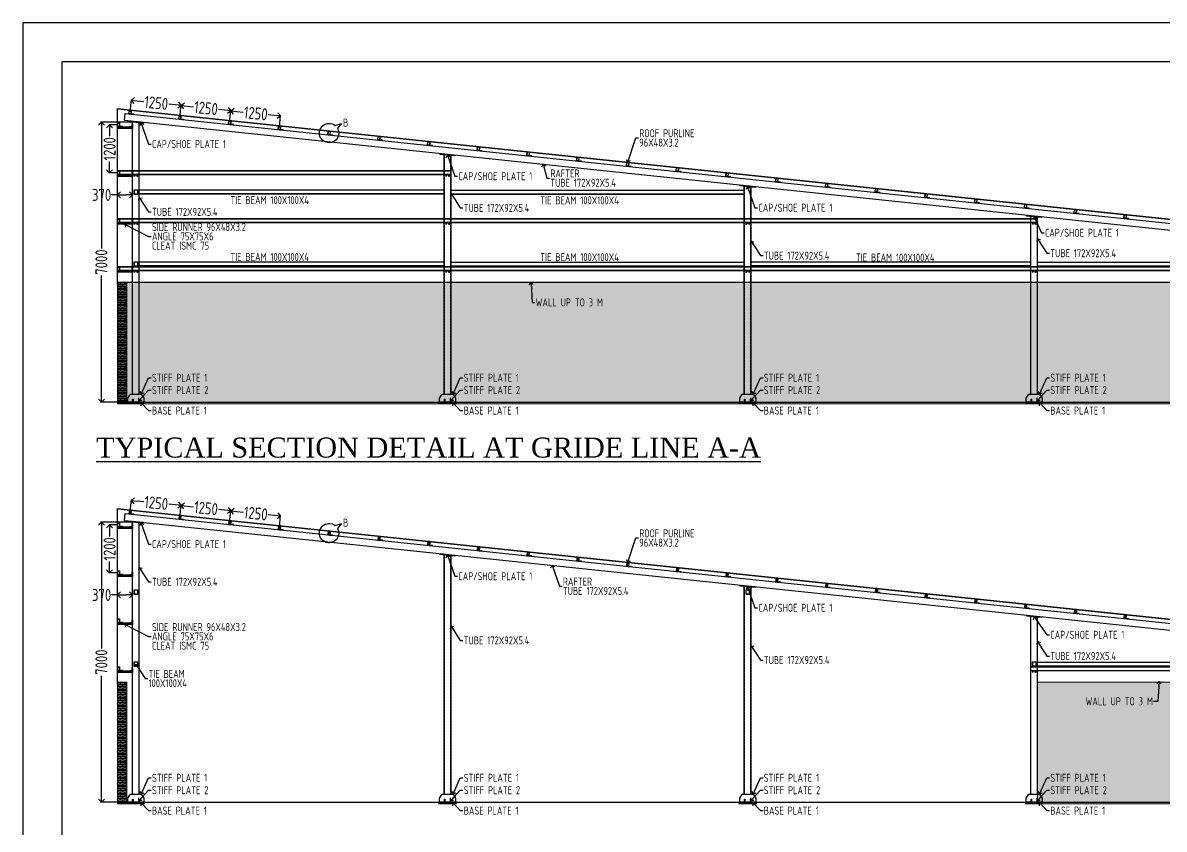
# Model space of a CAD drawing. Header units: millimetres. Extents: x 3470347 to 5996549, y -3470518 to 17149644.
# Drawn here: x 4440665 to 4469188, y 6965692 to 6985853 of the extents above; entities that cross this region are included whole.
import ezdxf

# ---------------------------------------------------------------- set-up
doc = ezdxf.new("R2010")
doc.units = ezdxf.units.MM
doc.header["$MEASUREMENT"] = 0
doc.header["$PDMODE"] = 35
doc.header["$PDSIZE"] = -5
doc.linetypes.add('DASHED2', pattern=[0.375, 0.25, -0.125])
doc.layers.get('0').update_dxf_attribs({"linetype": 'CONTINUOUS', "lineweight": 25})
doc.layers.get('DEFPOINTS').update_dxf_attribs({"linetype": 'CONTINUOUS', "lineweight": 25})
doc.layers.add('BOLT', color=1, linetype='CONTINUOUS')
for name, color, linetype, lineweight in [('channnel', 2, 'CONTINUOUS', 15), ('rRCC 1', 3, 'CONTINUOUS', 25), ('SHEET', 7, 'CONTINUOUS', 15)]:
    doc.layers.add(name, color=color, linetype=linetype, lineweight=lineweight)
doc.styles.add('Arial', font='arial.ttf', dxfattribs={"height": 0.2})
doc.styles.add('DIM', font='geniso.shx', dxfattribs={"width": 0.85})
doc.dimstyles.new('ST-100', dxfattribs={"dimscale": 100, "dimtxt": 7, "dimasz": 5, "dimexe": 0.18, "dimexo": 0.0625, "dimgap": 0.2, "dimtad": 0, "dimdec": 0, "dimzin": 0, "dimdsep": 46, "dimtxsty": 'DIM', "dimblk": 'OPEN90', "dimcen": 0.09, "dimclrd": 256, "dimclrt": 7, "dimadec": 0, "dimazin": 0, "dimtfac": 1, "dimtdec": 0, "dimtofl": 0, "dimtmove": 0, "dimatfit": 3, "dimldrblk": 'OPEN90', "dimfxl": 1, "dimtolj": 1, "dimtzin": 0, "dimlwd": -1, "dimarcsym": 0})

# ---------------------------------------------------------------- blocks, each defined once
blk = doc.blocks.new('_Open90')
at = {"color": 0, "linetype": 'ByBlock', "lineweight": -2}
for p, q in [((0, 0), (-1, 0)), ((-0.5, 0.5), (0, 0)), ((0, 0), (-0.5, -0.5))]:
    blk.add_line(p, q, dxfattribs=at)
blk = doc.blocks.new('*D368')
at = {"layer": 'BOLT', "color": 0, "lineweight": -2}
for p, q in [((4443397, 6983371), (4442610, 6983371)), ((4443283, 6976371), (4442610, 6976371))]:
    blk.add_line(p, q, dxfattribs=at)
at = {"layer": 'BOLT'}
for p, q in [((4442628, 6983221), (4442628, 6980210)), ((4442628, 6976521), (4442628, 6979532))]:
    blk.add_line(p, q, dxfattribs=at)
at = {"layer": 'DEFPOINTS', "color": 0}
for p in [(4442628, 6983371), (4443404, 6983371), (4443290, 6976371)]:
    blk.add_point(p, dxfattribs=at)
at = {"layer": 'BOLT', "xscale": 150, "yscale": 150, "zscale": 150}
for p, rotation in [((4442628, 6983371), 90), ((4442628, 6976371), 270)]:
    blk.add_blockref('_Open90', p, dxfattribs=dict(at, rotation=rotation))
at = {"layer": 'BOLT', "color": 7, "insert": (4442628, 6979871), "char_height": 300, "attachment_point": 5, "rotation": 90, "style": 'DIM'}
blk.add_mtext('\\A1;7000', dxfattribs=at)
blk = doc.blocks.new('*U369')
at = {"color": 6}
for points in [[(144, 96), (144, 0), (96, 0), (96, 96)], [(141, 93), (141, 3), (99, 3), (99, 93)]]:
    blk.add_lwpolyline(points, close=True, dxfattribs=at)
at = {"color": 3}
blk.add_lwpolyline([(144, 75), (144, 0), (219, 0), (219, 6), (150, 6), (150, 75)], close=True, dxfattribs=at)
blk = doc.blocks.new('*U370')
at = {"color": 0, "linetype": 'ByBlock', "lineweight": -2, "transparency": 16777216, "rotation": 354.0000000000117}
for p in [(4358247, 6947363), (4359490, 6947233), (4360733, 6947102), (4361976, 6946971), (4363219, 6946841), (4364463, 6946710), (4365706, 6946579), (4366949, 6946449), (4368192, 6946318), (4369435, 6946187), (4370678, 6946057), (4371921, 6945926), (4373165, 6945795), (4374408, 6945665), (4375651, 6945534), (4376894, 6945404), (4378137, 6945273), (4379380, 6945142), (4380624, 6945012), (4381867, 6944881), (4383110, 6944750)]:
    blk.add_blockref('*U369', p, dxfattribs=at)
blk = doc.blocks.new('*D379')
at = {"layer": 'BOLT', "color": 0, "lineweight": -2}
for p, q in [((4443346, 6983628), (4443379, 6983934)), ((4444590, 6983498), (4444622, 6983803))]:
    blk.add_line(p, q, dxfattribs=at)
at = {"layer": 'BOLT'}
for p, q in [((4443526, 6983900), (4443687, 6983883)), ((4444471, 6983801), (4444310, 6983818))]:
    blk.add_line(p, q, dxfattribs=at)
at = {"layer": 'DEFPOINTS', "color": 0}
for p in [(4444620, 6983785), (4443346, 6983622), (4444589, 6983492)]:
    blk.add_point(p, dxfattribs=at)
at = {"layer": 'BOLT', "xscale": 150, "yscale": 150, "zscale": 150}
for p, rotation in [((4443377, 6983916), 173.999999822737), ((4444620, 6983785), 353.9999998227369)]:
    blk.add_blockref('_Open90', p, dxfattribs=dict(at, rotation=rotation))
at = {"layer": 'BOLT', "color": 7, "insert": (4443998, 6983850), "char_height": 300, "attachment_point": 5, "rotation": 354, "style": 'DIM'}
blk.add_mtext('\\A1;1250', dxfattribs=at)
blk = doc.blocks.new('*D380')
at = {"layer": 'BOLT', "color": 0, "lineweight": -2}
for p, q in [((4444590, 6983498), (4444622, 6983803)), ((4445833, 6983366), (4445865, 6983672))]:
    blk.add_line(p, q, dxfattribs=at)
at = {"layer": 'BOLT'}
for p, q in [((4444769, 6983769), (4444930, 6983752)), ((4445714, 6983670), (4445553, 6983687))]:
    blk.add_line(p, q, dxfattribs=at)
at = {"layer": 'DEFPOINTS', "color": 0}
for p in [(4444589, 6983492), (4445863, 6983654), (4445832, 6983359)]:
    blk.add_point(p, dxfattribs=at)
at = {"layer": 'BOLT', "xscale": 150, "yscale": 150, "zscale": 150}
for p, rotation in [((4444620, 6983785), 173.99999982269), ((4445863, 6983654), 353.99999982269)]:
    blk.add_blockref('_Open90', p, dxfattribs=dict(at, rotation=rotation))
at = {"layer": 'BOLT', "color": 7, "insert": (4445241, 6983720), "char_height": 300, "attachment_point": 5, "rotation": 354, "style": 'DIM'}
blk.add_mtext('\\A1;1250', dxfattribs=at)
blk = doc.blocks.new('*D381')
at = {"layer": 'BOLT', "color": 0, "lineweight": -2}
for p, q in [((4445833, 6983366), (4445865, 6983672)), ((4447076, 6983236), (4447108, 6983542))]:
    blk.add_line(p, q, dxfattribs=at)
at = {"layer": 'BOLT'}
for p, q in [((4446012, 6983639), (4446173, 6983622)), ((4446957, 6983539), (4446796, 6983556))]:
    blk.add_line(p, q, dxfattribs=at)
at = {"layer": 'DEFPOINTS', "color": 0}
for p in [(4447106, 6983524), (4445832, 6983359), (4447075, 6983230)]:
    blk.add_point(p, dxfattribs=at)
at = {"layer": 'BOLT', "xscale": 150, "yscale": 150, "zscale": 150}
for p, rotation in [((4445863, 6983654), 173.99999982269), ((4447106, 6983524), 353.99999982269)]:
    blk.add_blockref('_Open90', p, dxfattribs=dict(at, rotation=rotation))
at = {"layer": 'BOLT', "color": 7, "insert": (4446485, 6983589), "char_height": 300, "attachment_point": 5, "rotation": 354, "style": 'DIM'}
blk.add_mtext('\\A1;1250', dxfattribs=at)
blk = doc.blocks.new('SIDE PURLIN')
at = {"color": 6}
for points in [[(-194372, -3997472), (-194372, -3997568), (-194420, -3997568), (-194420, -3997472)], [(-194376, -3997476), (-194376, -3997565), (-194417, -3997565), (-194417, -3997476)]]:
    blk.add_lwpolyline(points, close=True, dxfattribs=at)
at = {"color": 2}
blk.add_lwpolyline([(-194050, -3997568), (-194050, -3997608), (-194420, -3997608), (-194420, -3997568)], close=True, dxfattribs=at)
at = {"color": 3}
for points in [[(-194372, -3997493), (-194372, -3997568), (-194297, -3997568), (-194297, -3997562), (-194366, -3997562), (-194366, -3997493)], [(-194050, -3997493), (-194050, -3997568), (-194125, -3997568), (-194125, -3997562), (-194056, -3997562), (-194056, -3997493)]]:
    blk.add_lwpolyline(points, close=True, dxfattribs=at)
blk = doc.blocks.new('*D385')
at = {"layer": 'BOLT', "color": 0, "lineweight": -2}
for p, q in [((4443397, 6973369), (4442610, 6973369)), ((4443283, 6966369), (4442610, 6966369))]:
    blk.add_line(p, q, dxfattribs=at)
at = {"layer": 'BOLT'}
for p, q in [((4442628, 6973219), (4442628, 6970207)), ((4442628, 6966519), (4442628, 6969530))]:
    blk.add_line(p, q, dxfattribs=at)
at = {"layer": 'DEFPOINTS', "color": 0}
for p in [(4442628, 6973369), (4443404, 6973369), (4443290, 6966369)]:
    blk.add_point(p, dxfattribs=at)
at = {"layer": 'BOLT', "xscale": 150, "yscale": 150, "zscale": 150}
for p, rotation in [((4442628, 6973369), 90), ((4442628, 6966369), 270)]:
    blk.add_blockref('_Open90', p, dxfattribs=dict(at, rotation=rotation))
at = {"layer": 'BOLT', "color": 7, "insert": (4442628, 6969869), "char_height": 300, "attachment_point": 5, "rotation": 90, "style": 'DIM'}
blk.add_mtext('\\A1;7000', dxfattribs=at)
blk = doc.blocks.new('*U384')
at = {"color": 6}
for points in [[(96, 96), (96, 0), (144, 0), (144, 96)], [(99, 93), (99, 3), (141, 3), (141, 93)]]:
    blk.add_lwpolyline(points, close=True, dxfattribs=at)
at = {"color": 3}
blk.add_lwpolyline([(144, 75), (144, 0), (219, 0), (219, 6), (150, 6), (150, 75)], close=True, dxfattribs=at)
blk = doc.blocks.new('*U383')
at = {"color": 0, "linetype": 'ByBlock', "lineweight": -2, "transparency": 16777216, "rotation": 354.0000000000117}
for p in [(4358247, 6947363), (4359490, 6947233), (4360733, 6947102), (4361976, 6946971), (4363219, 6946841), (4364463, 6946710), (4365706, 6946579), (4366949, 6946449), (4368192, 6946318), (4369435, 6946187), (4370678, 6946057), (4371921, 6945926), (4373165, 6945795), (4374408, 6945665), (4375651, 6945534), (4376894, 6945404), (4378137, 6945273), (4379380, 6945142), (4380624, 6945012), (4381867, 6944881), (4383110, 6944750)]:
    blk.add_blockref('*U384', p, dxfattribs=at)
blk = doc.blocks.new('*D386')
at = {"layer": 'BOLT', "color": 0, "lineweight": -2}
for p, q in [((4443347, 6973626), (4443379, 6973931)), ((4444590, 6973495), (4444622, 6973801))]:
    blk.add_line(p, q, dxfattribs=at)
at = {"layer": 'BOLT'}
for p, q in [((4443526, 6973898), (4443687, 6973881)), ((4444471, 6973798), (4444310, 6973815))]:
    blk.add_line(p, q, dxfattribs=at)
at = {"layer": 'DEFPOINTS', "color": 0}
for p in [(4443346, 6973620), (4444620, 6973783), (4444589, 6973489)]:
    blk.add_point(p, dxfattribs=at)
at = {"layer": 'BOLT', "xscale": 150, "yscale": 150, "zscale": 150}
for p, rotation in [((4443377, 6973913), 173.999999822737), ((4444620, 6973783), 353.9999998227369)]:
    blk.add_blockref('_Open90', p, dxfattribs=dict(at, rotation=rotation))
at = {"layer": 'BOLT', "color": 7, "insert": (4443998, 6973848), "char_height": 300, "attachment_point": 5, "rotation": 354, "style": 'DIM'}
blk.add_mtext('\\A1;1250', dxfattribs=at)
blk = doc.blocks.new('*D387')
at = {"layer": 'BOLT', "color": 0, "lineweight": -2}
for p, q in [((4444590, 6973495), (4444622, 6973801)), ((4445833, 6973363), (4445865, 6973670))]:
    blk.add_line(p, q, dxfattribs=at)
at = {"layer": 'BOLT'}
for p, q in [((4444769, 6973767), (4444930, 6973750)), ((4445714, 6973668), (4445553, 6973685))]:
    blk.add_line(p, q, dxfattribs=at)
at = {"layer": 'DEFPOINTS', "color": 0}
for p in [(4445863, 6973652), (4444589, 6973489), (4445832, 6973357)]:
    blk.add_point(p, dxfattribs=at)
at = {"layer": 'BOLT', "xscale": 150, "yscale": 150, "zscale": 150}
for p, rotation in [((4444620, 6973783), 173.99999982269), ((4445863, 6973652), 353.99999982269)]:
    blk.add_blockref('_Open90', p, dxfattribs=dict(at, rotation=rotation))
at = {"layer": 'BOLT', "color": 7, "insert": (4445242, 6973717), "char_height": 300, "attachment_point": 5, "rotation": 354, "style": 'DIM'}
blk.add_mtext('\\A1;1250', dxfattribs=at)
blk = doc.blocks.new('*D388')
at = {"layer": 'BOLT', "color": 0, "lineweight": -2}
for p, q in [((4445833, 6973363), (4445865, 6973670)), ((4447076, 6973234), (4447108, 6973539))]:
    blk.add_line(p, q, dxfattribs=at)
at = {"layer": 'BOLT'}
for p, q in [((4446012, 6973636), (4446173, 6973619)), ((4446957, 6973537), (4446796, 6973554))]:
    blk.add_line(p, q, dxfattribs=at)
at = {"layer": 'DEFPOINTS', "color": 0}
for p in [(4447106, 6973521), (4445832, 6973357), (4447075, 6973228)]:
    blk.add_point(p, dxfattribs=at)
at = {"layer": 'BOLT', "xscale": 150, "yscale": 150, "zscale": 150}
for p, rotation in [((4445863, 6973652), 173.99999982269), ((4447106, 6973521), 353.99999982269)]:
    blk.add_blockref('_Open90', p, dxfattribs=dict(at, rotation=rotation))
at = {"layer": 'BOLT', "color": 7, "insert": (4446485, 6973587), "char_height": 300, "attachment_point": 5, "rotation": 354, "style": 'DIM'}
blk.add_mtext('\\A1;1250', dxfattribs=at)
blk = doc.blocks.new('*D399')
at = {"layer": 'BOLT', "color": 0, "lineweight": -2}
for p, q in [((4443051, 6973300), (4442815, 6973300)), ((4443051, 6972100), (4442815, 6972100))]:
    blk.add_line(p, q, dxfattribs=at)
at = {"layer": 'BOLT'}
for p, q in [((4442833, 6973150), (4442833, 6973013)), ((4442833, 6972250), (4442833, 6972387))]:
    blk.add_line(p, q, dxfattribs=at)
at = {"layer": 'DEFPOINTS', "color": 0}
for p in [(4442833, 6973300), (4443058, 6973300), (4443058, 6972100)]:
    blk.add_point(p, dxfattribs=at)
at = {"layer": 'BOLT', "xscale": 150, "yscale": 150, "zscale": 150}
for p, rotation in [((4442833, 6973300), 90), ((4442833, 6972100), 270)]:
    blk.add_blockref('_Open90', p, dxfattribs=dict(at, rotation=rotation))
at = {"layer": 'BOLT', "color": 7, "insert": (4442833, 6972700), "char_height": 300, "attachment_point": 5, "rotation": 90, "style": 'DIM'}
blk.add_mtext('\\A1;1200', dxfattribs=at)
blk = doc.blocks.new('*D400')
at = {"layer": 'BOLT', "color": 0, "lineweight": -2}
for p, q in [((4443051, 6983302), (4442815, 6983302)), ((4443051, 6982102), (4442815, 6982102))]:
    blk.add_line(p, q, dxfattribs=at)
at = {"layer": 'BOLT'}
for p, q in [((4442833, 6983152), (4442833, 6983016)), ((4442833, 6982252), (4442833, 6982389))]:
    blk.add_line(p, q, dxfattribs=at)
at = {"layer": 'DEFPOINTS', "color": 0}
for p in [(4442833, 6983302), (4443058, 6983302), (4443058, 6982102)]:
    blk.add_point(p, dxfattribs=at)
at = {"layer": 'BOLT', "xscale": 150, "yscale": 150, "zscale": 150}
for p, rotation in [((4442833, 6983302), 90), ((4442833, 6982102), 270)]:
    blk.add_blockref('_Open90', p, dxfattribs=dict(at, rotation=rotation))
at = {"layer": 'BOLT', "color": 7, "insert": (4442833, 6982702), "char_height": 300, "attachment_point": 5, "rotation": 90, "style": 'DIM'}
blk.add_mtext('\\A1;1200', dxfattribs=at)
blk = doc.blocks.new('*D401')
at = {"layer": 'BOLT'}
for p, q in [((4443034, 6971548), (4442884, 6971548)), ((4443184, 6971548), (4443254, 6971548))]:
    blk.add_line(p, q, dxfattribs=at)
at = {"layer": 'BOLT', "color": 0, "lineweight": -2}
for p, q in [((4443034, 6971550), (4443034, 6971566)), ((4443404, 6971550), (4443404, 6971566))]:
    blk.add_line(p, q, dxfattribs=at)
at = {"layer": 'DEFPOINTS', "color": 0}
for p in [(4443034, 6971544), (4443404, 6971548), (4443404, 6971544)]:
    blk.add_point(p, dxfattribs=at)
at = {"layer": 'BOLT', "xscale": 150, "yscale": 150, "zscale": 150, "rotation": 180}
blk.add_blockref('_Open90', (4443034, 6971548), dxfattribs=at)
at = {"layer": 'BOLT', "xscale": 150, "yscale": 150, "zscale": 150}
blk.add_blockref('_Open90', (4443404, 6971548), dxfattribs=at)
at = {"layer": 'BOLT', "color": 7, "insert": (4442634, 6971548), "char_height": 300, "attachment_point": 5, "style": 'DIM'}
blk.add_mtext('\\A1;370', dxfattribs=at)
blk = doc.blocks.new('*D402')
at = {"layer": 'BOLT'}
for p, q in [((4443034, 6981551), (4442884, 6981551)), ((4443184, 6981551), (4443254, 6981551))]:
    blk.add_line(p, q, dxfattribs=at)
at = {"layer": 'BOLT', "color": 0, "lineweight": -2}
for p, q in [((4443034, 6981552), (4443034, 6981569)), ((4443404, 6981552), (4443404, 6981569))]:
    blk.add_line(p, q, dxfattribs=at)
at = {"layer": 'DEFPOINTS', "color": 0}
for p in [(4443034, 6981546), (4443404, 6981551), (4443404, 6981546)]:
    blk.add_point(p, dxfattribs=at)
at = {"layer": 'BOLT', "xscale": 150, "yscale": 150, "zscale": 150, "rotation": 180}
blk.add_blockref('_Open90', (4443034, 6981551), dxfattribs=at)
at = {"layer": 'BOLT', "xscale": 150, "yscale": 150, "zscale": 150}
blk.add_blockref('_Open90', (4443404, 6981551), dxfattribs=at)
at = {"layer": 'BOLT', "color": 7, "insert": (4442634, 6981551), "char_height": 300, "attachment_point": 5, "style": 'DIM'}
blk.add_mtext('\\A1;370', dxfattribs=at)

msp = doc.modelspace()

# ---------------------------------------------------------------- hatches: boundary and pattern name
at = {"transparency": 33554483}
h = msp.add_hatch(color=2, dxfattribs=at)
h.dxf.hatch_style = 1
h.paths.add_polyline_path([(4443439.74, 6981670.89), (4443439.74, 6981570.89), (4443539.74, 6981570.89), (4443539.74, 6981670.89)])
h.paths.add_polyline_path([(4443443.74, 6981666.89), (4443443.74, 6981574.89), (4443535.74, 6981574.89), (4443535.74, 6981666.89)], flags=16)
h = msp.add_hatch(color=2, dxfattribs=at)
h.dxf.hatch_style = 1
h.paths.add_polyline_path([(4443439.74, 6979870.89), (4443439.74, 6979770.89), (4443539.74, 6979770.89), (4443539.74, 6979870.89)])
h.paths.add_polyline_path([(4443443.74, 6979866.89), (4443443.74, 6979774.89), (4443535.74, 6979774.89), (4443535.74, 6979866.89)], flags=16)
at = {"ltscale": 15, "true_color": 0xcd6928, "transparency": 33554483}
h = msp.add_hatch(dxfattribs=at)
h.set_pattern_fill('AR-BRSTD', color=32, scale=15)
h.set_pattern_definition([(0, (641923.694, 7467771.96), (0, 40.005), []), (90, (641923.694, 7467771.96), (-60, 40.005), [40.005, -40.005])])
h.paths.add_polyline_path([(4476494.74, 6979370.89), (4443034.74, 6979370.89), (4443034.74, 6976325.89), (4476494.74, 6976325.89)])
at = {"ltscale": 15, "true_color": 0xcd6928}
h = msp.add_hatch(dxfattribs=at)
h.set_pattern_fill('AR-BRSTD', color=32, scale=15, angle=180)
h.set_pattern_definition([(0, (610663.694, 7467771.96), (0, 40.005), []), (90, (610663.694, 7467771.96), (-60, 40.005), [40.005, -40.005])])
h.paths.add_polyline_path([(4443034.74, 6979370.89), (4443264.74, 6979370.89), (4443264.74, 6976325.89), (4443034.74, 6976325.89)])
at = {"transparency": 33554483}
h = msp.add_hatch(color=2, dxfattribs=at)
h.dxf.hatch_style = 1
h.paths.add_polyline_path([(4443439.74, 6971668.62), (4443439.74, 6971568.62), (4443539.74, 6971568.62), (4443539.74, 6971668.62)])
h.paths.add_polyline_path([(4443443.74, 6971664.62), (4443443.74, 6971572.62), (4443535.74, 6971572.62), (4443535.74, 6971664.62)], flags=16)
h = msp.add_hatch(color=2, dxfattribs=at)
h.dxf.hatch_style = 1
h.paths.add_polyline_path([(4458729.74, 6971668.62), (4458729.74, 6971568.62), (4458829.74, 6971568.62), (4458829.74, 6971668.62)])
h.paths.add_polyline_path([(4458733.74, 6971664.62), (4458733.74, 6971572.62), (4458825.74, 6971572.62), (4458825.74, 6971664.62)], flags=16)
h = msp.add_hatch(color=2, dxfattribs=at)
h.dxf.hatch_style = 1
h.paths.add_polyline_path([(4443439.74, 6969868.62), (4443439.74, 6969768.62), (4443539.74, 6969768.62), (4443539.74, 6969868.62)])
h.paths.add_polyline_path([(4443443.74, 6969864.62), (4443443.74, 6969772.62), (4443535.74, 6969772.62), (4443535.74, 6969864.62)], flags=16)
h = msp.add_hatch(color=2, dxfattribs=at)
h.dxf.hatch_style = 1
h.paths.add_polyline_path([(4465889.74, 6969868.62), (4465889.74, 6969768.62), (4465989.74, 6969768.62), (4465989.74, 6969868.62)])
h.paths.add_polyline_path([(4465893.74, 6969864.62), (4465893.74, 6969772.62), (4465985.74, 6969772.62), (4465985.74, 6969864.62)], flags=16)
at = {"ltscale": 15, "true_color": 0xcd6928}
h = msp.add_hatch(dxfattribs=at)
h.set_pattern_fill('AR-BRSTD', color=32, scale=15, angle=180)
h.set_pattern_definition([(0, (610663.694, 7457769.688), (0, 40.005), []), (90, (610663.694, 7457769.69), (-60, 40.005), [40.005, -40.005])])
h.paths.add_polyline_path([(4443034.74, 6969368.62), (4443264.74, 6969368.62), (4443264.74, 6966323.62), (4443034.74, 6966323.62)])
at = {"ltscale": 15, "true_color": 0xcd6928, "transparency": 33554483}
h = msp.add_hatch(dxfattribs=at)
h.set_pattern_fill('AR-BRSTD', color=32, scale=15)
h.set_pattern_definition([(0, (641923.694, 7457769.688), (0, 40.005), []), (90, (641923.694, 7457769.69), (-60, 40.005), [40.005, -40.005])])
h.paths.add_polyline_path([(4466139.74, 6966348.62), (4466164.74, 6966323.62), (4476494.74, 6966323.62), (4476494.74, 6969368.62), (4472546.74, 6969368.62), (4472546.74, 6966368.62), (4466139.74, 6966368.62)])
h.paths.add_polyline_path([(4469546.74, 6966368.62), (4466139.74, 6966368.62), (4466139.74, 6966348.62), (4466164.74, 6966323.62), (4466025.74, 6966323.62), (4466025.74, 6969368.62), (4469546.74, 6969368.62)])
h.paths.add_polyline_path([(4475814.74, 6966323.62), (4476264.74, 6966323.62)])

# ---------------------------------------------------------------- linework, layer by layer
at = {"color": 1}
for p, q in [((4443403.74, 6976570.89), (4443403.74, 6983370.89)), ((4443575.74, 6976570.89), (4443575.74, 6983352.82)), ((4451193.74, 6976570.89), (4451193.74, 6982552.13)), ((4451365.74, 6976570.89), (4451365.74, 6982534.05)), ((4458693.74, 6976570.89), (4458693.74, 6981763.85)), ((4458865.74, 6976570.89), (4458865.74, 6981745.77)), ((4465853.74, 6976570.89), (4465853.74, 6981011.3)), ((4466025.74, 6976570.89), (4466025.74, 6980993.23)), ((4443403.74, 6966568.62), (4443403.74, 6973368.62)), ((4443575.74, 6966568.62), (4443575.74, 6973350.54)), ((4451193.74, 6966568.62), (4451193.74, 6972549.86)), ((4451365.74, 6966568.62), (4451365.74, 6972531.78)), ((4458693.74, 6966568.62), (4458693.74, 6971761.58)), ((4458865.74, 6966568.62), (4458865.74, 6971743.5)), ((4465853.74, 6966568.62), (4465853.74, 6971009.03)), ((4466025.74, 6966568.62), (4466025.74, 6970990.95))]:
    msp.add_line(p, q, dxfattribs=at)
at = {"color": 1, "linetype": 'DASHED2', "ltscale": 100}
for p, q in [((4443408.54, 6976570.89), (4443408.54, 6983370.39)), ((4443570.94, 6976570.89), (4443570.94, 6983353.32)), ((4451198.54, 6976570.89), (4451198.54, 6982551.63)), ((4451360.94, 6976570.89), (4451360.94, 6982534.56)), ((4458698.54, 6976570.89), (4458698.54, 6981763.35)), ((4458860.94, 6976570.89), (4458860.94, 6981746.28)), ((4465858.54, 6976570.89), (4465858.54, 6981010.8)), ((4466020.94, 6976570.89), (4466020.94, 6980993.73)), ((4443408.54, 6966568.62), (4443408.54, 6973368.12)), ((4443570.94, 6966568.62), (4443570.94, 6973351.05)), ((4451198.54, 6966568.62), (4451198.54, 6972549.36)), ((4451360.94, 6966568.62), (4451360.94, 6972532.29)), ((4458698.54, 6966568.62), (4458698.54, 6971761.07)), ((4458860.94, 6966568.62), (4458860.94, 6971744)), ((4465858.54, 6966568.62), (4465858.54, 6971008.53)), ((4466020.94, 6966568.62), (4466020.94, 6970991.46))]:
    msp.add_line(p, q, dxfattribs=at)
at = {"color": 192, "lineweight": 25, "elevation": 0}
msp.add_lwpolyline([(4440664.86, 6949520.39), (4492049.54, 6949520.39), (4492049.54, 6985853.03), (4440664.86, 6985853.03)], close=True, dxfattribs=at)
at = {"color": 140}
for points in [[(4443023.74, 6983714.39), (4476505.74, 6980195.29)], [(4443023.74, 6983714.39), (4443023.74, 6979320.45), (4443033.74, 6979320.45), (4443033.74, 6983703.29)], [(4443033.74, 6983703.29), (4476495.74, 6980186.29)], [(4443023.74, 6973712.09), (4476505.74, 6970192.99)], [(4443023.74, 6973712.09), (4443023.74, 6969318.18), (4443033.74, 6969318.18), (4443033.74, 6973700.98)], [(4443033.74, 6973700.98), (4476495.74, 6970183.98)]]:
    msp.add_lwpolyline(points, dxfattribs=at)
at = {"color": 1}
for points in [[(4443203.74, 6983415.91), (4443221.72, 6983586.97)], [(4443221.72, 6983586.97), (4476343.72, 6980105.71)], [(4443203.74, 6983415.91), (4476325.74, 6979934.65)], [(4443203.74, 6973413.64), (4443221.72, 6973584.7)], [(4443221.72, 6973584.7), (4476343.72, 6970103.44)], [(4443203.74, 6973413.64), (4476325.74, 6969932.38)]]:
    msp.add_lwpolyline(points, dxfattribs=at)
at = {"color": 5}
for points in [[(4443673.46, 6983354.61), (4443672.21, 6983342.68), (4443302.25, 6983381.56), (4443303.5, 6983393.49)], [(4443674.72, 6983366.54), (4443673.46, 6983354.61), (4443303.5, 6983393.49), (4443304.76, 6983405.43)], [(4451463.46, 6982535.85), (4451462.21, 6982523.91), (4451092.25, 6982562.8), (4451093.5, 6982574.73)], [(4451464.72, 6982547.78), (4451463.46, 6982535.85), (4451093.5, 6982574.73), (4451094.76, 6982586.67)], [(4458963.46, 6981747.57), (4458962.21, 6981735.63), (4458592.25, 6981774.52), (4458593.5, 6981786.45)], [(4458964.72, 6981759.5), (4458963.46, 6981747.57), (4458593.5, 6981786.45), (4458594.76, 6981798.39)], [(4466123.46, 6980995.02), (4466122.21, 6980983.09), (4465752.25, 6981021.97), (4465753.5, 6981033.9)], [(4466124.72, 6981006.95), (4466123.46, 6980995.02), (4465753.5, 6981033.9), (4465754.76, 6981045.84)], [(4443689.74, 6976350.89), (4443289.74, 6976350.89), (4443289.74, 6976370.89), (4443689.74, 6976370.89)], [(4451479.74, 6976350.89), (4451079.74, 6976350.89), (4451079.74, 6976370.89), (4451479.74, 6976370.89)], [(4458979.74, 6976350.89), (4458579.74, 6976350.89), (4458579.74, 6976370.89), (4458979.74, 6976370.89)], [(4466139.74, 6976350.89), (4465739.74, 6976350.89), (4465739.74, 6976370.89), (4466139.74, 6976370.89)], [(4443673.46, 6973352.34), (4443672.21, 6973340.4), (4443302.25, 6973379.29), (4443303.5, 6973391.22)], [(4443674.72, 6973364.27), (4443673.46, 6973352.34), (4443303.5, 6973391.22), (4443304.76, 6973403.16)], [(4451463.46, 6972533.58), (4451462.21, 6972521.64), (4451092.25, 6972560.53), (4451093.5, 6972572.46)], [(4451464.72, 6972545.51), (4451463.46, 6972533.58), (4451093.5, 6972572.46), (4451094.76, 6972584.4)], [(4458964.72, 6971757.23), (4458963.46, 6971745.29), (4458593.5, 6971784.18), (4458594.76, 6971796.11)], [(4458963.46, 6971745.29), (4458962.21, 6971733.36), (4458592.25, 6971772.25), (4458593.5, 6971784.18)], [(4466123.46, 6970992.75), (4466122.21, 6970980.81), (4465752.25, 6971019.7), (4465753.5, 6971031.63)], [(4466124.72, 6971004.68), (4466123.46, 6970992.75), (4465753.5, 6971031.63), (4465754.76, 6971043.57)], [(4443689.74, 6966348.62), (4443289.74, 6966348.62), (4443289.74, 6966368.62), (4443689.74, 6966368.62)], [(4451479.74, 6966348.62), (4451079.74, 6966348.62), (4451079.74, 6966368.62), (4451479.74, 6966368.62)], [(4458979.74, 6966348.62), (4458579.74, 6966348.62), (4458579.74, 6966368.62), (4458979.74, 6966368.62)], [(4466139.74, 6966348.62), (4465739.74, 6966348.62), (4465739.74, 6966368.62), (4466139.74, 6966368.62)]]:
    msp.add_lwpolyline(points, close=True, dxfattribs=at)
for points in [[(4443376.15, 6983373.79), (4443378.64, 6983397.53)], [(4443598.31, 6983350.44), (4443600.81, 6983374.18)], [(4451166.15, 6982555.03), (4451168.64, 6982578.77)], [(4451388.31, 6982531.68), (4451390.81, 6982555.42)], [(4451365.74, 6982150.31), (4443033.74, 6982150.31)], [(4451365.74, 6982147.11), (4443033.74, 6982147.11)], [(4451365.74, 6982057.51), (4443033.74, 6982057.51)], [(4451365.74, 6982054.31), (4443033.74, 6982054.31)], [(4458666.15, 6981766.75), (4458668.64, 6981790.49)], [(4458888.31, 6981743.4), (4458890.81, 6981767.14)], [(4466025.74, 6980950.31), (4443033.74, 6980950.31)], [(4466025.74, 6980947.11), (4443033.74, 6980947.11)], [(4465826.15, 6981014.2), (4465828.64, 6981037.94)], [(4466048.31, 6980990.85), (4466050.81, 6981014.59)], [(4466025.74, 6980857.51), (4443033.74, 6980857.51)], [(4466025.74, 6980854.31), (4443033.74, 6980854.31)], [(4476447.74, 6979750.31), (4443033.74, 6979750.31)], [(4476447.74, 6979747.11), (4443033.74, 6979747.11)], [(4476447.74, 6979657.51), (4443033.74, 6979657.51)], [(4476447.74, 6979654.31), (4443033.74, 6979654.31)], [(4443376.15, 6973371.52), (4443378.64, 6973395.26)], [(4443598.31, 6973348.17), (4443600.81, 6973371.91)], [(4451166.15, 6972552.76), (4451168.64, 6972576.5)], [(4451388.31, 6972529.41), (4451390.81, 6972553.15)], [(4458666.15, 6971764.48), (4458668.64, 6971788.22)], [(4458888.31, 6971741.13), (4458890.81, 6971764.87)], [(4465826.15, 6971011.93), (4465828.64, 6971035.67)], [(4466048.31, 6970988.58), (4466050.81, 6971012.32)], [(4476447.74, 6969748.04), (4465853.74, 6969748.04)], [(4476447.74, 6969744.84), (4465853.74, 6969744.84)], [(4476447.74, 6969655.24), (4465853.74, 6969655.24)], [(4476447.74, 6969652.04), (4465853.74, 6969652.04)]]:
    msp.add_lwpolyline(points, dxfattribs=at)
at = {"color": 2}
for points in [[(4443452.24, 6982014.31), (4443452.24, 6982054.31), (4443527.24, 6982054.31), (4443527.24, 6982014.31), (4443523.24, 6982014.31), (4443523.24, 6982050.31), (4443456.24, 6982050.31), (4443456.24, 6982014.31)], [(4451242.24, 6982014.31), (4451242.24, 6982054.31), (4451317.24, 6982054.31), (4451317.24, 6982014.31), (4451313.24, 6982014.31), (4451313.24, 6982050.31), (4451246.24, 6982050.31), (4451246.24, 6982014.31)], [(4443452.24, 6980814.31), (4443452.24, 6980854.31), (4443527.24, 6980854.31), (4443527.24, 6980814.31), (4443523.24, 6980814.31), (4443523.24, 6980850.31), (4443456.24, 6980850.31), (4443456.24, 6980814.31)], [(4451242.24, 6980814.31), (4451242.24, 6980854.31), (4451317.24, 6980854.31), (4451317.24, 6980814.31), (4451313.24, 6980814.31), (4451313.24, 6980850.31), (4451246.24, 6980850.31), (4451246.24, 6980814.31)], [(4458742.24, 6980814.31), (4458742.24, 6980854.31), (4458817.24, 6980854.31), (4458817.24, 6980814.31), (4458813.24, 6980814.31), (4458813.24, 6980850.31), (4458746.24, 6980850.31), (4458746.24, 6980814.31)], [(4465902.24, 6980814.31), (4465902.24, 6980854.31), (4465977.24, 6980854.31), (4465977.24, 6980814.31), (4465973.24, 6980814.31), (4465973.24, 6980850.31), (4465906.24, 6980850.31), (4465906.24, 6980814.31)], [(4443452.24, 6979614.31), (4443452.24, 6979654.31), (4443527.24, 6979654.31), (4443527.24, 6979614.31), (4443523.24, 6979614.31), (4443523.24, 6979650.31), (4443456.24, 6979650.31), (4443456.24, 6979614.31)], [(4451242.24, 6979614.31), (4451242.24, 6979654.31), (4451317.24, 6979654.31), (4451317.24, 6979614.31), (4451313.24, 6979614.31), (4451313.24, 6979650.31), (4451246.24, 6979650.31), (4451246.24, 6979614.31)], [(4458742.24, 6979614.31), (4458742.24, 6979654.31), (4458817.24, 6979654.31), (4458817.24, 6979614.31), (4458813.24, 6979614.31), (4458813.24, 6979650.31), (4458746.24, 6979650.31), (4458746.24, 6979614.31)], [(4465902.24, 6979614.31), (4465902.24, 6979654.31), (4465977.24, 6979654.31), (4465977.24, 6979614.31), (4465973.24, 6979614.31), (4465973.24, 6979650.31), (4465906.24, 6979650.31), (4465906.24, 6979614.31)], [(4465902.24, 6969612.04), (4465902.24, 6969652.04), (4465977.24, 6969652.04), (4465977.24, 6969612.04), (4465973.24, 6969612.04), (4465973.24, 6969648.04), (4465906.24, 6969648.04), (4465906.24, 6969612.04)]]:
    msp.add_lwpolyline(points, close=True, dxfattribs=at)
at = {"color": 3}
for points in [[(4443439.74, 6981670.89), (4443439.74, 6981570.89), (4443539.74, 6981570.89), (4443539.74, 6981670.89)], [(4443443.74, 6981666.89), (4443443.74, 6981574.89), (4443535.74, 6981574.89), (4443535.74, 6981666.89)], [(4443439.74, 6979870.89), (4443439.74, 6979770.89), (4443539.74, 6979770.89), (4443539.74, 6979870.89)], [(4443443.74, 6979866.89), (4443443.74, 6979774.89), (4443535.74, 6979774.89), (4443535.74, 6979866.89)], [(4443439.74, 6971668.62), (4443439.74, 6971568.62), (4443539.74, 6971568.62), (4443539.74, 6971668.62)], [(4443443.74, 6971664.62), (4443443.74, 6971572.62), (4443535.74, 6971572.62), (4443535.74, 6971664.62)], [(4458729.74, 6971668.62), (4458729.74, 6971568.62), (4458829.74, 6971568.62), (4458829.74, 6971668.62)], [(4458733.74, 6971664.62), (4458733.74, 6971572.62), (4458825.74, 6971572.62), (4458825.74, 6971664.62)], [(4443439.74, 6969868.62), (4443439.74, 6969768.62), (4443539.74, 6969768.62), (4443539.74, 6969868.62)], [(4443443.74, 6969864.62), (4443443.74, 6969772.62), (4443535.74, 6969772.62), (4443535.74, 6969864.62)], [(4465889.74, 6969868.62), (4465889.74, 6969768.62), (4465989.74, 6969768.62), (4465989.74, 6969868.62)], [(4465893.74, 6969864.62), (4465893.74, 6969772.62), (4465985.74, 6969772.62), (4465985.74, 6969864.62)]]:
    msp.add_lwpolyline(points, close=True, dxfattribs=at)
for points in [[(4451193.74, 6981670.89), (4443575.74, 6981670.89)], [(4451193.74, 6981666.89), (4443575.74, 6981666.89)], [(4451193.74, 6981574.89), (4443575.74, 6981574.89)], [(4451193.74, 6981570.89), (4443575.74, 6981570.89)], [(4451365.74, 6981670.89), (4458693.74, 6981670.89)], [(4451365.74, 6981666.89), (4458693.74, 6981666.89)], [(4451365.74, 6981574.89), (4458693.74, 6981574.89)], [(4451365.74, 6981570.89), (4458693.74, 6981570.89)], [(4451193.74, 6979870.89), (4443575.74, 6979870.89)], [(4451193.74, 6979866.89), (4443575.74, 6979866.89)], [(4451365.74, 6979870.89), (4458693.74, 6979870.89)], [(4451365.74, 6979866.89), (4458693.74, 6979866.89)], [(4465853.74, 6979870.89), (4458865.74, 6979870.89)], [(4465853.74, 6979866.89), (4458865.74, 6979866.89)], [(4466025.74, 6979870.89), (4475953.74, 6979870.89)], [(4466025.74, 6979866.89), (4475953.74, 6979866.89)], [(4451193.74, 6979774.89), (4443575.74, 6979774.89)], [(4451193.74, 6979770.89), (4443575.74, 6979770.89)], [(4451365.74, 6979774.89), (4458693.74, 6979774.89)], [(4451365.74, 6979770.89), (4458693.74, 6979770.89)], [(4465853.74, 6979774.89), (4458865.74, 6979774.89)], [(4465853.74, 6979770.89), (4458865.74, 6979770.89)], [(4466025.74, 6979774.89), (4475953.74, 6979774.89)], [(4466025.74, 6979770.89), (4475953.74, 6979770.89)], [(4466025.74, 6969868.62), (4475953.74, 6969868.62)], [(4466025.74, 6969864.62), (4475953.74, 6969864.62)], [(4466025.74, 6969772.62), (4475953.74, 6969772.62)], [(4466025.74, 6969768.62), (4475953.74, 6969768.62)]]:
    msp.add_lwpolyline(points, dxfattribs=at)
at = {"color": 8, "transparency": 33554585}
for points in [[(4443264.74, 6979370.89), (4476264.74, 6979370.89)], [(4443264.74, 6976370.89), (4476264.74, 6976370.89)], [(4443264.74, 6966368.62), (4476264.74, 6966368.62)]]:
    msp.add_lwpolyline(points, dxfattribs=at)
at = {"color": 4}
for points in [[(4443625.74, 6976570.89), (4443689.74, 6976470.89), (4443689.74, 6976370.89), (4443289.74, 6976370.89), (4443289.74, 6976470.89), (4443353.74, 6976570.89)], [(4443409.74, 6976370.89), (4443409.74, 6976445.89), (4443419.74, 6976445.89), (4443419.74, 6976370.89)], [(4443559.74, 6976370.89), (4443559.74, 6976445.89), (4443569.74, 6976445.89), (4443569.74, 6976370.89)], [(4451415.74, 6976570.89), (4451479.74, 6976470.89), (4451479.74, 6976370.89), (4451079.74, 6976370.89), (4451079.74, 6976470.89), (4451143.74, 6976570.89)], [(4451199.74, 6976370.89), (4451199.74, 6976445.89), (4451209.74, 6976445.89), (4451209.74, 6976370.89)], [(4451349.74, 6976370.89), (4451349.74, 6976445.89), (4451359.74, 6976445.89), (4451359.74, 6976370.89)], [(4458915.74, 6976570.89), (4458979.74, 6976470.89), (4458979.74, 6976370.89), (4458579.74, 6976370.89), (4458579.74, 6976470.89), (4458643.74, 6976570.89)], [(4458699.74, 6976370.89), (4458699.74, 6976445.89), (4458709.74, 6976445.89), (4458709.74, 6976370.89)], [(4458849.74, 6976370.89), (4458849.74, 6976445.89), (4458859.74, 6976445.89), (4458859.74, 6976370.89)], [(4466075.74, 6976570.89), (4466139.74, 6976470.89), (4466139.74, 6976370.89), (4465739.74, 6976370.89), (4465739.74, 6976470.89), (4465803.74, 6976570.89)], [(4465859.74, 6976370.89), (4465859.74, 6976445.89), (4465869.74, 6976445.89), (4465869.74, 6976370.89)], [(4466009.74, 6976370.89), (4466009.74, 6976445.89), (4466019.74, 6976445.89), (4466019.74, 6976370.89)], [(4443625.74, 6966568.62), (4443689.74, 6966468.62), (4443689.74, 6966368.62), (4443289.74, 6966368.62), (4443289.74, 6966468.62), (4443353.74, 6966568.62)], [(4443409.74, 6966368.62), (4443409.74, 6966443.62), (4443419.74, 6966443.62), (4443419.74, 6966368.62)], [(4443559.74, 6966368.62), (4443559.74, 6966443.62), (4443569.74, 6966443.62), (4443569.74, 6966368.62)], [(4451415.74, 6966568.62), (4451479.74, 6966468.62), (4451479.74, 6966368.62), (4451079.74, 6966368.62), (4451079.74, 6966468.62), (4451143.74, 6966568.62)], [(4451199.74, 6966368.62), (4451199.74, 6966443.62), (4451209.74, 6966443.62), (4451209.74, 6966368.62)], [(4451349.74, 6966368.62), (4451349.74, 6966443.62), (4451359.74, 6966443.62), (4451359.74, 6966368.62)], [(4458915.74, 6966568.62), (4458979.74, 6966468.62), (4458979.74, 6966368.62), (4458579.74, 6966368.62), (4458579.74, 6966468.62), (4458643.74, 6966568.62)], [(4458699.74, 6966368.62), (4458699.74, 6966443.62), (4458709.74, 6966443.62), (4458709.74, 6966368.62)], [(4458849.74, 6966368.62), (4458849.74, 6966443.62), (4458859.74, 6966443.62), (4458859.74, 6966368.62)], [(4466075.74, 6966568.62), (4466139.74, 6966468.62), (4466139.74, 6966368.62), (4465739.74, 6966368.62), (4465739.74, 6966468.62), (4465803.74, 6966568.62)], [(4465859.74, 6966368.62), (4465859.74, 6966443.62), (4465869.74, 6966443.62), (4465869.74, 6966368.62)], [(4466009.74, 6966368.62), (4466009.74, 6966443.62), (4466019.74, 6966443.62), (4466019.74, 6966368.62)]]:
    msp.add_lwpolyline(points, close=True, dxfattribs=at)
at = {"color": 6}
for points in [[(4443264.74, 6976325.89), (4443289.74, 6976350.89), (4443689.74, 6976350.89), (4443714.74, 6976325.89), (4443264.74, 6976325.89)], [(4451054.74, 6976325.89), (4451079.74, 6976350.89), (4451479.74, 6976350.89), (4451504.74, 6976325.89), (4451054.74, 6976325.89)], [(4458554.74, 6976325.89), (4458579.74, 6976350.89), (4458979.74, 6976350.89), (4459004.74, 6976325.89), (4458554.74, 6976325.89)], [(4465714.74, 6976325.89), (4465739.74, 6976350.89), (4466139.74, 6976350.89), (4466164.74, 6976325.89), (4465714.74, 6976325.89)], [(4443264.74, 6966323.62), (4443289.74, 6966348.62), (4443689.74, 6966348.62), (4443714.74, 6966323.62), (4443264.74, 6966323.62)], [(4451054.74, 6966323.62), (4451079.74, 6966348.62), (4451479.74, 6966348.62), (4451504.74, 6966323.62), (4451054.74, 6966323.62)], [(4458554.74, 6966323.62), (4458579.74, 6966348.62), (4458979.74, 6966348.62), (4459004.74, 6966323.62), (4458554.74, 6966323.62)], [(4465714.74, 6966323.62), (4465739.74, 6966348.62), (4466139.74, 6966348.62), (4466164.74, 6966323.62), (4465714.74, 6966323.62)]]:
    msp.add_lwpolyline(points, dxfattribs=at)
at = {"layer": 'channnel', "color": 1, "linetype": 'ByBlock', "transparency": 33554483}
for points in [[(4476494.74, 6979370.89), (4476494.74, 6976325.89), (4443034.74, 6976325.89), (4443034.74, 6979370.89)], [(4476494.74, 6969368.62), (4476494.74, 6966323.62), (4466025.74, 6966323.62), (4466025.74, 6969368.62)]]:
    msp.add_lwpolyline(points, close=True, dxfattribs=at)
at = {"layer": 'channnel', "color": 1, "linetype": 'ByBlock'}
for points in [[(4443034.74, 6979370.89), (4443034.74, 6976325.89), (4443264.74, 6976325.89), (4443264.74, 6979370.89)], [(4443034.74, 6969368.62), (4443034.74, 6966323.62), (4443264.74, 6966323.62), (4443264.74, 6969368.62)]]:
    msp.add_lwpolyline(points, close=True, dxfattribs=at)
at = {"layer": 'rRCC 1'}
for points in [[(4448471.55, 6983283.58), (4448624.75, 6983338.39), (4448529.14, 6983215.09, -10.71739973)], [(4448471.72, 6973281.27), (4448624.92, 6973336.07), (4448529.31, 6973212.77, -10.71739973)]]:
    msp.add_lwpolyline(points, format="xyb", close=True, dxfattribs=at)
at = {"layer": 'SHEET', "color": 220, "lineweight": 25, "elevation": 0}
msp.add_lwpolyline([(4441643.61, 6950497.31), (4491070.79, 6950497.31), (4491070.79, 6984876.11), (4441643.61, 6984876.11)], close=True, dxfattribs=at)

# ---------------------------------------------------------------- block references
for name, p in [('*U370', (84974.96, 36223.56)), ('*U383', (84974.96, 26221.29))]:
    msp.add_blockref(name, p)
at = {"lineweight": 5}
for p in [(4637454.12, 10980822.75), (4637454.12, 10979622.75), (4637454.12, 10978422.75), (4637454.12, 10977222.75), (4637454.12, 10970820.48), (4637454.12, 10969620.48), (4637454.12, 10968420.48), (4637454.12, 10967220.48)]:
    msp.add_blockref('SIDE PURLIN', p, dxfattribs=at)

# ---------------------------------------------------------------- texts
at = {"color": 7, "lineweight": 25, "insert": (4450804.35, 6975229.55), "char_height": 500, "width": 40509.6038, "attachment_point": 5, "style": 'Arial'}
msp.add_mtext('{\\ftimes new roman|b0|i0|c0|p0;\\LTYPICAL SECTION DETAIL AT GRIDE LINE A-A}', dxfattribs=at)
at = {"layer": 'rRCC 1', "color": 7, "char_height": 200, "line_spacing_factor": 0.7, "style": 'DIM'}
for s, insert, attachment_point in [('\\A1;B', (4448667.11, 6983357.34), 4), ('\\A1;CAP/SHOE PLATE 1', (4443892.19, 6982822.63), 4), ('\\A1;\\Fgeniso.shx|c1;ROOF PURLINE\\P96X48X3.2', (4456069.21, 6982975.03), 4), ('\\A1;CAP/SHOE PLATE 1', (4451547.87, 6982017.99), 4), ('\\A1;RAFTER\\PTUBE 172X92X5.4', (4453846.57, 6981970.67), 4), ('\\A1;TIE BEAM 100X100X4', (4445852.81, 6981419.27), 4), ('\\A1;TIE BEAM 100X100X4', (4453597.23, 6981414.64), 4), ('\\A1;TUBE 172X92X5.4', (4443892.19, 6981126.94), 4), ('\\A1;TUBE 172X92X5.4', (4451682.19, 6981225.9), 4), ('\\A1;CAP/SHOE PLATE 1', (4459047.87, 6981229.71), 4), ('\\A1;\\Fgeniso.shx|c1;SIDE RUNNER 96X48X3.2\\PANGLE 75X75X6\\PCLEAT ISMC 75', (4443892.19, 6980514.25), 4), ('\\A1;CAP/SHOE PLATE 1', (4466207.87, 6980603.76), 4), ('\\A1;TIE BEAM 100X100X4', (4445852.81, 6979998.1), 4), ('\\A1;TIE BEAM 100X100X4', (4453597.23, 6979993.47), 4), ('\\A1;TUBE 172X92X5.4', (4459182.19, 6980031.35), 4), ('\\A1;TIE BEAM 100X100X4', (4461485.18, 6979985.1), 4), ('\\A1;TUBE 172X92X5.4', (4466342.19, 6980093.25), 4), ('\\A1;WALL UP TO 3 M', (4453480.02, 6978862.2), 4), ('\\A1;STIFF PLATE 1', (4443892.19, 6976979.24), 4), ('\\A1;STIFF PLATE 1', (4451682.19, 6976979.24), 4), ('\\A1;STIFF PLATE 1', (4459182.19, 6976979.24), 4), ('\\A1;STIFF PLATE 1', (4466342.19, 6976979.24), 4), ('\\A1;STIFF PLATE 2', (4443892.19, 6976668.93), 4), ('\\A1;STIFF PLATE 2', (4451682.19, 6976668.93), 4), ('\\A1;STIFF PLATE 2', (4459182.19, 6976668.93), 4), ('\\A1;STIFF PLATE 2', (4466342.19, 6976668.93), 4), ('\\A1;BASE PLATE 1', (4443892.19, 6976157.97), 4), ('\\A1;BASE PLATE 1', (4451682.19, 6976157.97), 4), ('\\A1;BASE PLATE 1', (4459182.19, 6976157.97), 4), ('\\A1;BASE PLATE 1', (4466342.19, 6976157.97), 4), ('\\A1;B', (4448667.28, 6973355.02), 4), ('\\A1;\\Fgeniso.shx|c1;ROOF PURLINE\\P96X48X3.2', (4456069.21, 6972972.76), 4), ('\\A1;CAP/SHOE PLATE 1', (4443892.19, 6972820.36), 4), ('\\A1;CAP/SHOE PLATE 1', (4451547.87, 6972015.72), 4), ('\\A1;TUBE 172X92X5.4', (4443892.19, 6971876.7), 4), ('\\A1;RAFTER\\PTUBE 172X92X5.4', (4454160.46, 6971765.13), 4), ('\\A1;CAP/SHOE PLATE 1', (4459047.87, 6971227.44), 4), ('\\A1;\\Fgeniso.shx|c1;SIDE RUNNER 96X48X3.2\\PANGLE 75X75X6\\PCLEAT ISMC 75', (4443892.19, 6970511.98), 4), ('\\A1;TUBE 172X92X5.4', (4451682.19, 6970411.63), 4), ('\\A1;CAP/SHOE PLATE 1', (4466342.28, 6970551.7), 4), ('\\A1;TUBE 172X92X5.4', (4466342.19, 6970021.46), 4), ('\\A1;TUBE 172X92X5.4', (4459182.19, 6969920.36), 4), ('\\A1;TIE BEAM\\P100X100X4', (4443806.19, 6969458.83), 4), ('\\A1;WALL UP TO 3 M', (4468904.56, 6968888.53), 6), ('\\A1;STIFF PLATE 1', (4443892.19, 6966976.97), 4), ('\\A1;STIFF PLATE 1', (4451682.19, 6966976.97), 4), ('\\A1;STIFF PLATE 1', (4459182.19, 6966976.97), 4), ('\\A1;STIFF PLATE 1', (4466342.19, 6966976.97), 4), ('\\A1;STIFF PLATE 2', (4443892.19, 6966666.66), 4), ('\\A1;STIFF PLATE 2', (4451682.19, 6966666.66), 4), ('\\A1;STIFF PLATE 2', (4459182.19, 6966666.66), 4), ('\\A1;STIFF PLATE 2', (4466342.19, 6966666.66), 4), ('\\A1;BASE PLATE 1', (4443892.19, 6966155.7), 4), ('\\A1;BASE PLATE 1', (4451682.19, 6966155.7), 4), ('\\A1;BASE PLATE 1', (4459182.19, 6966155.7), 4), ('\\A1;BASE PLATE 1', (4466342.19, 6966155.7), 4)]:
    msp.add_mtext(s, dxfattribs=dict(at, insert=insert, attachment_point=attachment_point))

# ---------------------------------------------------------------- dimensions: what is measured, and where the dimension line sits
at = {"layer": 'BOLT', "color": 1}
for p1, p2, picture, middle in [((4443345.82, 6983622.22), (4444588.97, 6983491.56), '*D379', (4443998.24, 6983850.34)), ((4443345.99, 6973619.9), (4444589.14, 6973489.24), '*D386', (4443998.41, 6973848.02))]:
    dim = msp.add_aligned_dim(p1=p1, p2=p2, distance=295.06, dimstyle='ST-100', override={"dimtxt": 3, "dimasz": 1.5, "dimblk": 'Open90'}, dxfattribs=at)
    dim.commit()
    dim.dimension.update_dxf_attribs({"geometry": picture, "text_midpoint": middle})
at = {"layer": 'BOLT'}
for base, p1, p2, picture, middle in [((4445862.97, 6983654.34), (4444588.97, 6983491.56), (4445831.96, 6983359.31), '*D380', (4445241.39, 6983719.67)), ((4447106.12, 6983523.68), (4445831.96, 6983359.31), (4447075.28, 6983230.24), '*D381', (4446484.55, 6983589.01)), ((4445863.14, 6973652.03), (4444589.14, 6973489.24), (4445832.13, 6973356.99), '*D387', (4445241.56, 6973717.36)), ((4447106.29, 6973521.37), (4445832.13, 6973356.99), (4447075.45, 6973227.92), '*D388', (4446484.72, 6973586.7))]:
    dim = msp.add_linear_dim(base=base, p1=p1, p2=p2, angle=354, dimstyle='ST-100', override={"dimtxt": 3, "dimasz": 1.5, "dimtmove": 1}, dxfattribs=at)
    dim.commit()
    dim.dimension.update_dxf_attribs({"geometry": picture, "text_midpoint": middle})
at = {"layer": 'BOLT', "color": 1}
for base, p1, p2, picture, middle in [((4442627.78, 6983370.89), (4443289.74, 6976370.89), (4443403.74, 6983370.89), '*D368', (4442627.78, 6979870.89)), ((4442833.36, 6983302.31), (4443057.74, 6982102.31), (4443057.74, 6983302.31), '*D400', (4442833.36, 6982702.31)), ((4442627.78, 6973368.62), (4443289.74, 6966368.62), (4443403.74, 6973368.62), '*D385', (4442627.78, 6969868.62)), ((4442833.36, 6973300.04), (4443057.74, 6972100.04), (4443057.74, 6973300.04), '*D399', (4442833.36, 6972700.04))]:
    dim = msp.add_linear_dim(base=base, p1=p1, p2=p2, angle=90, dimstyle='ST-100', override={"dimtxt": 3, "dimasz": 1.5, "dimblk": 'Open90'}, dxfattribs=at)
    dim.commit()
    dim.dimension.update_dxf_attribs({"geometry": picture, "text_midpoint": middle})
for base, p1, p2, picture, middle in [((4443403.74, 6981550.73), (4443033.74, 6981546.02), (4443403.74, 6981546.02), '*D402', (4442634.14, 6981550.73)), ((4443403.74, 6971548.46), (4443033.74, 6971543.75), (4443403.74, 6971543.75), '*D401', (4442634.14, 6971548.46))]:
    dim = msp.add_linear_dim(base=base, p1=p1, p2=p2, dimstyle='ST-100', override={"dimtxt": 3, "dimasz": 1.5, "dimblk": 'Open90'}, dxfattribs=at)
    dim.commit()
    dim.dimension.update_dxf_attribs({"geometry": picture, "text_midpoint": middle, "dimtype": 160})

# ---------------------------------------------------------------- leaders
at = {"layer": 'rRCC 1', "annotation_type": 0, "has_hookline": 1}
for points, hookline_direction, text_width in [([(4443621.55, 6983348), (4443806.3, 6982822.63), (4443872.19, 6982822.63)], 0, 1887), ([(4455782.95, 6982366.48), (4455983.33, 6982975.03), (4456049.21, 6982975.03)], 0, 1377), ([(4451277.23, 6982543.36), (4451461.98, 6982017.99), (4451527.87, 6982017.99)], 0, 1887), ([(4453667.81, 6982316.1), (4453760.68, 6981970.67), (4453826.57, 6981970.67)], 0, 1717.61), ([(4451365.74, 6981585.69), (4451596.3, 6981225.9), (4451662.19, 6981225.9)], 0, 1717.61), ([(4458777.23, 6981755.07), (4458961.98, 6981229.71), (4459027.87, 6981229.71)], 0, 1887), ([(4443575.74, 6981486.73), (4443806.3, 6981126.94), (4443872.19, 6981126.94)], 0, 1717.61), ([(4465937.23, 6981002.53), (4466121.98, 6980603.76), (4466187.87, 6980603.76)], 0, 1887), ([(4443218.74, 6980814.31), (4443806.3, 6980514.25), (4443872.19, 6980514.25)], 0, 2414.65), ([(4458865.74, 6980391.14), (4459096.3, 6980031.35), (4459162.19, 6980031.35)], 0, 1717.61), ([(4466025.74, 6980453.04), (4466256.3, 6980093.25), (4466322.19, 6980093.25)], 0, 1717.61), ([(4453366.25, 6979356.59), (4453394.13, 6978862.2), (4453460.02, 6978862.2)], 0, 1615), ([(4443625.74, 6976570.89), (4443806.3, 6976979.24), (4443872.19, 6976979.24)], 0, 1394), ([(4451415.74, 6976570.89), (4451596.3, 6976979.24), (4451662.19, 6976979.24)], 0, 1394), ([(4458915.74, 6976570.89), (4459096.3, 6976979.24), (4459162.19, 6976979.24)], 0, 1394), ([(4466075.74, 6976570.89), (4466256.3, 6976979.24), (4466322.19, 6976979.24)], 0, 1394), ([(4443569.74, 6976408.39), (4443806.3, 6976668.93), (4443872.19, 6976668.93)], 0, 1428.04), ([(4451359.74, 6976408.39), (4451596.3, 6976668.93), (4451662.19, 6976668.93)], 0, 1428.04), ([(4458859.74, 6976408.39), (4459096.3, 6976668.93), (4459162.19, 6976668.93)], 0, 1428.04), ([(4466019.74, 6976408.39), (4466256.3, 6976668.93), (4466322.19, 6976668.93)], 0, 1428.04), ([(4443626.13, 6976350.89), (4443806.3, 6976157.97), (4443872.19, 6976157.97)], 0, 1377), ([(4451416.13, 6976350.89), (4451596.3, 6976157.97), (4451662.19, 6976157.97)], 0, 1377), ([(4458916.13, 6976350.89), (4459096.3, 6976157.97), (4459162.19, 6976157.97)], 0, 1377), ([(4466076.13, 6976350.89), (4466256.3, 6976157.97), (4466322.19, 6976157.97)], 0, 1377), ([(4443621.55, 6973345.73), (4443806.3, 6972820.36), (4443872.19, 6972820.36)], 0, 1887), ([(4455782.95, 6972364.21), (4455983.33, 6972972.76), (4456049.21, 6972972.76)], 0, 1377), ([(4451277.23, 6972541.08), (4451461.98, 6972015.72), (4451527.87, 6972015.72)], 0, 1887), ([(4443575.74, 6972236.49), (4443806.3, 6971876.7), (4443872.19, 6971876.7)], 0, 1717.61), ([(4453889.82, 6972290.49), (4454074.57, 6971765.13), (4454140.46, 6971765.13)], 0, 1717.61), ([(4458777.23, 6971752.8), (4458961.98, 6971227.44), (4459027.87, 6971227.44)], 0, 1887), ([(4465937.23, 6971000.26), (4466256.4, 6970551.7), (4466322.28, 6970551.7)], 0, 1887), ([(4443218.74, 6970812.04), (4443806.3, 6970511.98), (4443872.19, 6970511.98)], 0, 2414.65), ([(4451365.74, 6970771.42), (4451596.3, 6970411.63), (4451662.19, 6970411.63)], 0, 1717.61), ([(4466025.74, 6970381.25), (4466256.3, 6970021.46), (4466322.19, 6970021.46)], 0, 1717.61), ([(4458865.74, 6970280.15), (4459096.3, 6969920.36), (4459162.19, 6969920.36)], 0, 1717.61), ([(4443489.74, 6969818.62), (4443720.3, 6969458.83), (4443786.19, 6969458.83)], 0, 1037), ([(4469058.33, 6969382.92), (4469030.44, 6968888.53), (4468924.56, 6968888.53)], 1, 1615), ([(4443625.74, 6966568.62), (4443806.3, 6966976.97), (4443872.19, 6966976.97)], 0, 1394), ([(4451415.74, 6966568.62), (4451596.3, 6966976.97), (4451662.19, 6966976.97)], 0, 1394), ([(4458915.74, 6966568.62), (4459096.3, 6966976.97), (4459162.19, 6966976.97)], 0, 1394), ([(4466075.74, 6966568.62), (4466256.3, 6966976.97), (4466322.19, 6966976.97)], 0, 1394), ([(4443569.74, 6966406.12), (4443806.3, 6966666.66), (4443872.19, 6966666.66)], 0, 1428.04), ([(4451359.74, 6966406.12), (4451596.3, 6966666.66), (4451662.19, 6966666.66)], 0, 1428.04), ([(4458859.74, 6966406.12), (4459096.3, 6966666.66), (4459162.19, 6966666.66)], 0, 1428.04), ([(4466019.74, 6966406.12), (4466256.3, 6966666.66), (4466322.19, 6966666.66)], 0, 1428.04), ([(4443626.13, 6966348.62), (4443806.3, 6966155.7), (4443872.19, 6966155.7)], 0, 1377), ([(4451416.13, 6966348.62), (4451596.3, 6966155.7), (4451662.19, 6966155.7)], 0, 1377), ([(4458916.13, 6966348.62), (4459096.3, 6966155.7), (4459162.19, 6966155.7)], 0, 1377), ([(4466076.13, 6966348.62), (4466256.3, 6966155.7), (4466322.19, 6966155.7)], 0, 1377)]:
    msp.add_leader(points, dimstyle='ST-100', override={"dimasz": 1}, dxfattribs=dict(at, hookline_direction=hookline_direction, text_width=text_width))

doc.saveas('drawing.dxf')
